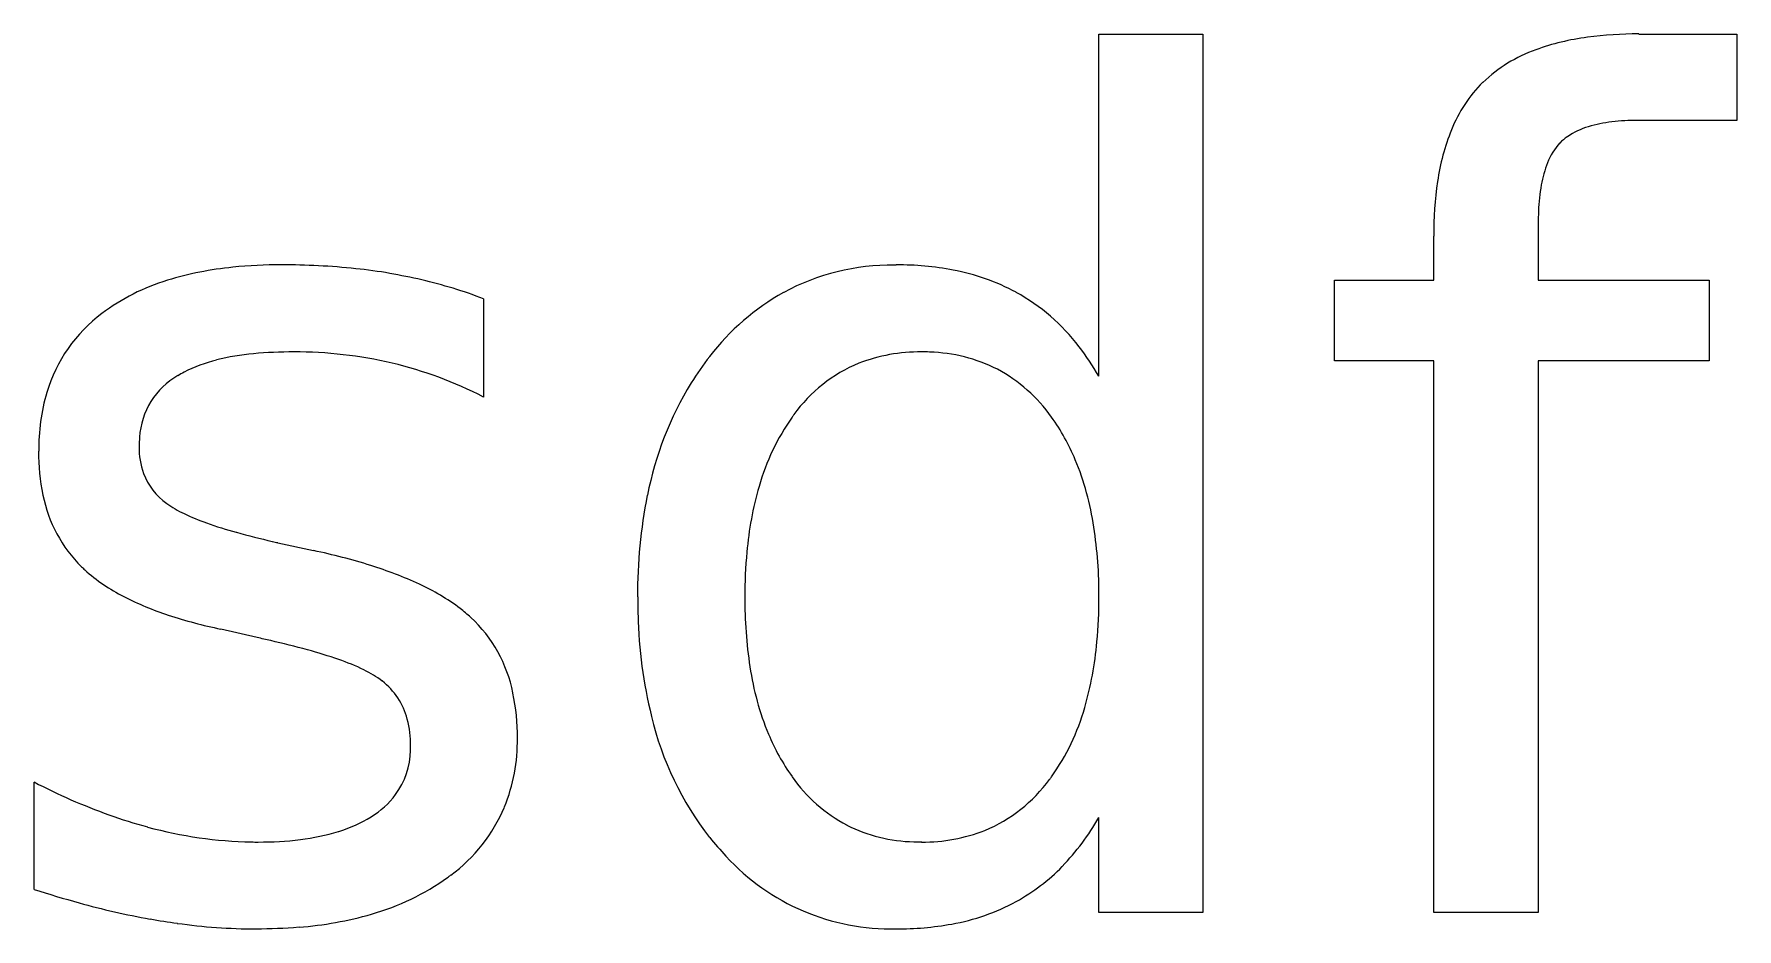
# Model space of a CAD drawing. Extents: x 4 to 110, y -1 to 55.
import ezdxf

# ---------------------------------------------------------------- set-up
doc = ezdxf.new("R2010")
doc.units = 0
doc.layers.add('colorname', color=7, linetype='CONTINUOUS')

msp = doc.modelspace()

# ---------------------------------------------------------------- linework, layer by layer
at = {"layer": 'colorname'}
for p, q in [((70.21, 33.4), (70.21, 54.7)), ((70.21, 54.7), (76.68, 54.7)), ((76.68, 54.7), (76.68, 0)), ((103.82, 54.7), (109.93, 54.7)), ((109.93, 54.7), (109.93, 49.32)), ((109.93, 49.32), (103.75, 49.32)), ((97.56, 42.86), (97.56, 39.38)), ((91.05, 39.38), (91.05, 42.12)), ((84.87, 34.35), (84.87, 39.38)), ((84.87, 39.38), (91.05, 39.38)), ((97.56, 39.38), (108.21, 39.38)), ((108.21, 39.38), (108.21, 34.35)), ((31.89, 38.21), (31.89, 32.1)), ((91.05, 34.35), (84.87, 34.35)), ((91.05, 0), (91.05, 34.35)), ((108.21, 34.35), (97.56, 34.35)), ((97.56, 34.35), (97.56, 0)), ((19.09, 23.03), (21.3, 22.54)), ((17.79, 17.12), (15.54, 17.65)), ((3.9, 1.44), (3.9, 8.12)), ((70.21, 0), (70.21, 5.91)), ((76.68, 0), (70.21, 0)), ((97.56, 0), (91.05, 0))]:
    msp.add_line(p, q, dxfattribs=at)
for centre, radius, start, end in [((102.51, 39.63), 14.99, 97.2335, 109.9146), ((103.71, 30.92), 23.79, 89.7373, 97.4536), ((100.48, 45.05), 9.2, 109.5265, 133.77), ((100.38, 45.44), 8.86, 135.0622, 158.1838), ((101.99, 44.52), 4.6, 106.5257, 124.5756), ((103.04, 41.14), 8.14, 96.3403, 106.8608), ((103.69, 35.7), 13.63, 89.7435, 96.5164), ((104.99, 43.55), 13.84, 158.0138, 171.7707), ((101.73, 45.3), 3.85, 137.0961, 158.8805), ((101.25, 45.65), 3.26, 125.2677, 135.9622), ((104.66, 44.11), 7.01, 158.4169, 170.1554), ((113.49, 42.24), 22.44, 171.5723, 180.3246), ((109.76, 43.18), 12.2, 169.9695, 177.6065), ((115.24, 42.87), 17.68, 177.3412, 180.0494), ((19.23, 10.49), 29.84, 89.8574, 95.6715), ((19.39, -3.07), 43.4, 83.995, 90.1162), ((57.35, 26.01), 14.31, 89.5247, 118.24), ((57.59, 22.51), 17.81, 89.9998, 90.3915), ((57.69, 21.68), 18.65, 79.3558, 90.3124), ((16, 26.82), 13.11, 106.8393, 126.9158), ((18.2, 19.86), 20.41, 95.3947, 107.0875), ((20.03, 3.54), 36.76, 80.5668, 83.9055), ((21.13, 9.77), 30.42, 73.0567, 80.6832), ((58.68, 26.81), 13.42, 61.6477, 79.4918), ((22.42, 14.17), 25.84, 68.4967, 72.9497), ((57.97, 25.43), 15.12, 119.2778, 142.5383), ((58.91, 27.55), 12.66, 37.3689, 60.9652), ((13.88, 29.63), 9.59, 126.8801, 163.2903), ((56.12, 25.27), 16.26, 29.9865, 37.7781), ((17.44, 25.42), 9.24, 103.6115, 117.0442), ((19.04, 19.1), 15.77, 95.3901, 103.8342), ((19.99, 9.6), 25.31, 89.8, 95.51), ((20.15, 8.59), 26.32, 76.726, 90.1601), ((20.33, 9.63), 25.27, 62.7737, 76.58), ((60.45, 23.24), 18.42, 141.8043, 148.0601), ((58.84, 25.5), 9.41, 112.387, 144.2034), ((59.03, 24.54), 10.37, 89.2537, 111.3285), ((59.17, 22.32), 12.59, 87.7753, 90.0112), ((59.42, 25.07), 9.83, 62.9803, 88.5785), ((15.4, 29.12), 5.01, 120.5962, 147.3264), ((16.35, 27.72), 6.69, 117.6417, 121.4786), ((62.91, 21.91), 21.21, 148.5447, 168.9359), ((59.29, 25.23), 9.75, 35.1769, 61.8714), ((16.72, 28.85), 12.53, 163.6129, 180.5902), ((15.41, 29.24), 4.96, 148.5542, 175.7987), ((62.59, 22.72), 14.07, 144.7146, 164.2607), ((60.77, 23.86), 11.93, 143.2107, 144.1369), ((56.6, 23.16), 13.14, 22.5323, 35.8107), ((17.04, 28.64), 12.86, 179.6197, 191.8583), ((17.16, 29.01), 6.71, 174.9507, 180.0633), ((15.14, 28.95), 4.7, 179.2991, 199.9404), ((51.98, 21.33), 18.11, 8.4979, 22.2904), ((14.56, 28.81), 4.11, 200.8786, 234.3031), ((69.7, 20.61), 21.49, 163.9935, 175.0929), ((12.95, 27.68), 8.66, 191.2467, 225.26), ((16.07, 30.89), 6.68, 234.188, 244.937), ((72.77, 19.86), 31.29, 168.7144, 180.3823), ((19.5, 38.01), 14.58, 244.5894, 250.5699), ((23.88, 50.29), 27.62, 250.467, 254.4945), ((29.28, 69.53), 47.6, 254.4318, 257.2092), ((42.3, 19.8), 27.91, 359.6947, 8.6618), ((32.73, 84.21), 62.68, 257.1019, 257.432), ((13.22, -15.85), 39.23, 72.726, 78.1009), ((78.55, 19.71), 30.39, 174.8324, 180.1142), ((12.92, 27.72), 8.66, 225.5778, 227.4272), ((14.61, 29.75), 11.3, 228.0729, 243.0746), ((17.76, -1.38), 24.06, 65.0936, 72.8271), ((22.12, 7.88), 13.83, 53.0526, 65.3095), ((18.08, 36.41), 18.81, 242.8247, 251.9807), ((78.58, 19.65), 37.09, 179.9897, 181.733), ((76.24, 19.5), 28.08, 179.6963, 188.6107), ((40, 19.59), 30.21, 354.8015, 0.1149), ((21.61, 47.09), 30.06, 251.8796, 258.3427), ((24.66, 11.41), 9.48, 47.24, 52.5126), ((25.09, 11.95), 8.8, 11.2766, 46.9107), ((70.67, 19.2), 29.17, 181.3359, 193.8563), ((2.92, -51.63), 70.34, 77.0888, 77.7996), ((7.25, -33.12), 51.33, 74.5499, 77.1821), ((13.05, -12.29), 29.71, 70.6874, 74.6192), ((48.78, 18.69), 21.38, 343.9013, 355.0626), ((17.93, 1.52), 15.07, 64.4205, 70.8482), ((21.76, 9.39), 6.31, 52.7337, 64.8751), ((66.47, 17.97), 18.19, 188.4458, 202.1679), ((22.82, 10.9), 4.47, 14.8208, 51.9513), ((20.87, 10.95), 13.13, 359.6139, 11.9282), ((55.82, 16.6), 14.04, 324.5452, 344.1638), ((21.09, 10.43), 6.26, 359.458, 14.8847), ((61.77, 16.91), 19.99, 193.5875, 217.7485), ((22.89, 10.72), 11.11, 338.086, 0.7514), ((61.8, 16.13), 13.16, 202.4077, 215.6446), ((22.48, 10.21), 4.87, 323.9457, 358.6803), ((20.97, 10.37), 6.38, 357.5737, 0.0129), ((21.11, 41.02), 37.12, 242.3872, 250.249), ((59.02, 14), 9.67, 214.9902, 242.2744), ((59.47, 13.86), 9.47, 292.5843, 323.9805), ((57.55, 15.51), 12, 323.004, 323.9745), ((21.95, 10.72), 5.6, 301.6876, 322.8934), ((23.74, 10.58), 10.27, 306.4897, 337.0191), ((19.09, 35.58), 31.32, 250.3639, 254.9741), ((17.97, 31.08), 26.69, 254.8036, 268.857), ((20.41, 13.15), 8.47, 286.8908, 301.9079), ((58.92, 14.23), 9.83, 243.3928, 268.6062), ((57.02, 13.44), 15.18, 315.8677, 330.2696), ((17.86, 29.41), 25.02, 269.0227, 269.9997), ((17.95, 25.85), 21.46, 269.7511, 276.8027), ((18.92, 17.96), 13.5, 276.6756, 287.0078), ((59.82, 15.56), 17.61, 218.1533, 223.2068), ((59.17, 16.99), 12.59, 267.8092, 270.0109), ((59.3, 14.77), 10.38, 269.2507, 291.5222), ((57.27, 12.94), 13.96, 222.5476, 271.3128), ((20.87, 14.36), 15.01, 285.6324, 305.8101), ((21.94, 12.65), 13, 306.382, 307.4363), ((59.15, 11.43), 12.26, 298.822, 315.6978), ((23.24, 60.98), 62.6, 252.0102, 254.6812), ((20.24, 49.78), 51.01, 254.609, 259.7133), ((58.67, 12.53), 13.46, 280.157, 298.334), ((18.51, 40.66), 41.72, 259.8092, 262.1694), ((17.8, 34.97), 35.99, 262.0469, 269.8641), ((17.77, 31.02), 32.03, 269.9073, 274.7128), ((18.64, 21.94), 22.92, 274.4108, 285.8917), ((57.68, 17.71), 18.73, 269.7044, 280.3317)]:
    msp.add_arc(centre, radius, start, end, dxfattribs=at)

doc.saveas('drawing.dxf')
